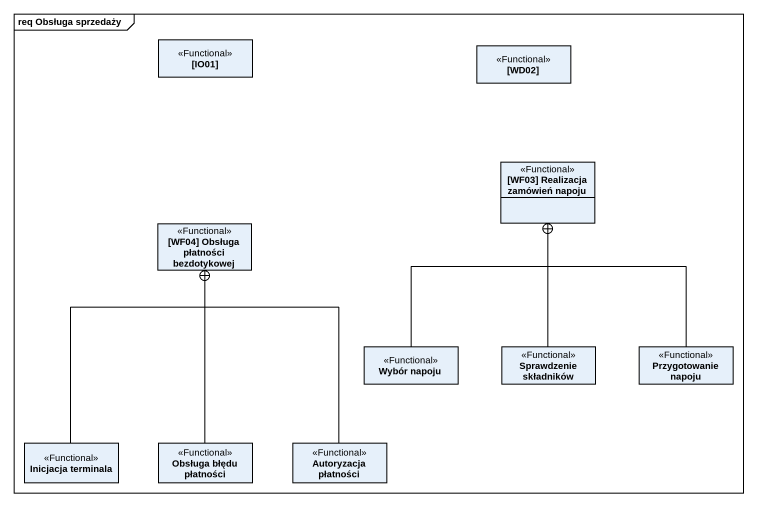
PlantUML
@startuml
mainframe req Obsługa sprzedaży
hide circle
hide empty members
class "[IO01]" as IO01 <<Functional>>
class "[WD02]" as WD02 <<Functional>>
class "[WF03] Realizacja zamówień napoju" as WF03_Realizacja_zamówień <<Functional>>
class "[WF04] Obsługa płatności bezdotykowej" as WF04_Obsługa_płatności <<Functional>>
class "Wybór napoju" as Wybór_napoju <<Functional>>
class "Sprawdzenie składników" as Sprawdzenie_składników <<Functional>>
class "Przygotowanie napoju" as Przygotowanie_napoju <<Functional>>
class "Inicjacja terminala" as Inicjacja_terminala <<Functional>>
class "Obsługa błędu płatności" as Obsługa_błędu_płatności <<Functional>>
class "Autoryzacja płatności" as Autoryzacja_płatności <<Functional>>
Wybór_napoju -up-+ WF03_Realizacja_zamówień
Sprawdzenie_składników -up-+ WF03_Realizacja_zamówień
Przygotowanie_napoju -up-+ WF03_Realizacja_zamówień
Inicjacja_terminala -up-+ WF04_Obsługa_płatności
Obsługa_błędu_płatności -up-+ WF04_Obsługa_płatności
Autoryzacja_płatności -up-+ WF04_Obsługa_płatności
@enduml
